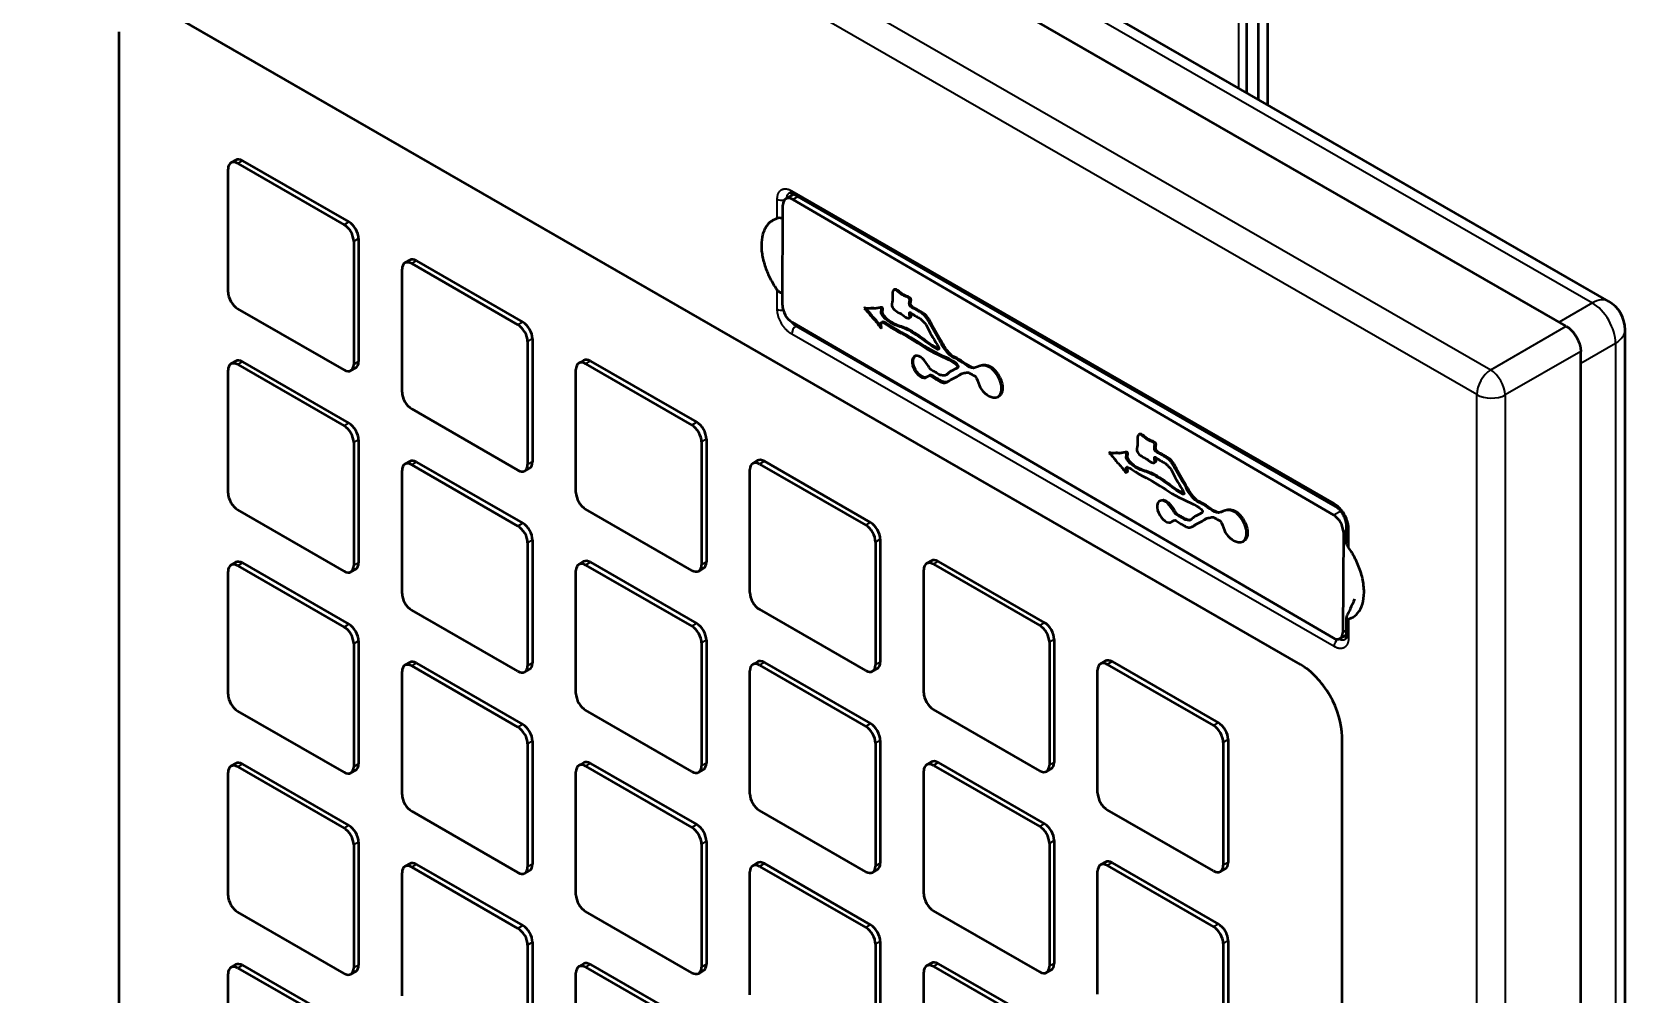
# Model space of a CAD drawing. Header units: millimetres. Extents: x -108 to 2831, y -357 to 1298.
# Drawn here: x 1421.8 to 1538.4, y 864.5 to 934.9 of the extents above; entities that cross this region are included whole.
import ezdxf

# ---------------------------------------------------------------- set-up
doc = ezdxf.new("R2010")
doc.units = ezdxf.units.MM
doc.header["$LTSCALE"] = 4
doc.layers.add('외형선(ISO)', color=7, linetype='Continuous', lineweight=50)
doc.layers.add('좁은 외형선(ISO)', color=7, linetype='Continuous', lineweight=35)

msp = doc.modelspace()

# ---------------------------------------------------------------- linework, layer by layer
at = {"layer": '외형선(ISO)', "color": 0}
for p, q in [((1534.0918, 913.34532), (1203.87165, 1103.50646)), ((1537.19802, 915.17203), (1227.06099, 1093.76807)), ((1512.24156, 929.5435), (1512.24156, 986.81424)), ((1511.53445, 986.40705), (1511.53445, 929.9507)), ((1510.70603, 930.42776), (1510.70603, 979.86667)), ((1514.64572, 888.5999), (1431.20712, 936.64899)), ((1514.64572, 888.5999), (1431.20712, 936.64899)), ((1428.16656, 934.88448), (1428.16656, 751.75393)), ((1428.16656, 934.88448), (1428.16656, 751.75393)), ((1436.15687, 915.85504), (1436.15687, 924.84806)), ((1436.7185, 925.51105), (1436.36494, 925.30745)), ((1436.86398, 925.25841), (1444.64215, 920.77926)), ((1437.21753, 925.46201), (1444.9957, 920.98286)), ((1476.97429, 922.67356), (1477.54907, 923.00456)), ((1477.47798, 922.62182), (1517.0751, 899.51746)), ((1517.20245, 900.16969), (1477.50742, 923.02854)), ((1476.72426, 914.88596), (1476.76623, 922.21956)), ((1445.34926, 919.55452), (1445.34926, 910.5615)), ((1445.70281, 919.75811), (1445.70281, 910.7651)), ((1449.44642, 918.18152), (1449.09287, 917.97793)), ((1449.5919, 917.92889), (1457.37007, 913.44974)), ((1449.94545, 918.13249), (1457.72363, 913.65333)), ((1448.88479, 908.52552), (1448.88479, 917.51854)), ((1484.94723, 916.0614), (1484.87652, 916.02068)), ((1444.64215, 910.15115), (1436.86398, 914.6303)), ((1482.78753, 914.70613), (1482.71682, 914.66541)), ((1477.32898, 913.69823), (1477.34507, 913.68897)), ((1517.02381, 890.55417), (1477.42669, 913.65854)), ((1484.02418, 913.26607), (1483.95347, 913.22535)), ((1486.07806, 913.98842), (1486.00735, 913.9477)), ((1538.40035, 693.66258), (1538.40035, 913.09223)), ((1458.07718, 912.22499), (1458.07718, 903.23198)), ((1458.43073, 912.42859), (1458.43073, 903.43557)), ((1436.7185, 910.7952), (1436.36494, 910.5916)), ((1437.21753, 910.74616), (1444.9957, 906.26701)), ((1462.17434, 910.852), (1461.82079, 910.6484)), ((1462.67337, 910.80296), (1470.45155, 906.32381)), ((1486.46306, 911.18895), (1486.39235, 911.14823)), ((1535.15182, 668.69633), (1535.15182, 911.50932)), ((1436.15687, 901.13919), (1436.15687, 910.13221)), ((1436.86398, 910.54256), (1444.64215, 906.06341)), ((1445.49474, 910.30571), (1445.14118, 910.10211)), ((1461.61271, 901.196), (1461.61271, 910.18902)), ((1462.31982, 910.59937), (1470.09799, 906.12021)), ((1487.30777, 909.64364), (1487.23706, 909.60292)), ((1489.08623, 910.08333), (1489.01552, 910.04261)), ((1457.37007, 902.82162), (1449.5919, 907.30078)), ((1492.57711, 908.23349), (1492.5064, 908.19277)), ((1445.70281, 905.04227), (1445.70281, 896.04925)), ((1470.8051, 904.89547), (1470.8051, 895.90245)), ((1471.15866, 905.09907), (1471.15866, 896.10605)), ((1502.87961, 905.47514), (1502.8089, 905.43442)), ((1445.34926, 904.83867), (1445.34926, 895.84565)), ((1500.71991, 904.11987), (1500.6492, 904.07915)), ((1448.88479, 893.80967), (1448.88479, 902.80269)), ((1449.44642, 903.46568), (1449.09287, 903.26208)), ((1449.5919, 903.21304), (1457.37007, 898.73389)), ((1449.94545, 903.41664), (1457.72363, 898.93749)), ((1458.22266, 902.97619), (1457.86911, 902.77259)), ((1474.34064, 893.86647), (1474.34064, 902.85949)), ((1474.90226, 903.52248), (1474.54871, 903.31888)), ((1475.04774, 903.26984), (1482.82592, 898.79069)), ((1475.4013, 903.47344), (1483.17947, 898.99429)), ((1501.95656, 902.67981), (1501.88585, 902.63909)), ((1504.01044, 903.40215), (1503.93972, 903.36144)), ((1504.39544, 900.60269), (1504.32473, 900.56197)), ((1444.64215, 895.4353), (1436.86398, 899.91445)), ((1470.09799, 895.4921), (1462.31982, 899.97125)), ((1505.24015, 899.05738), (1505.16944, 899.01666)), ((1507.01861, 899.49707), (1506.9479, 899.45635)), ((1517.77753, 898.29004), (1517.73556, 890.95644)), ((1518.00682, 897.47419), (1518.00682, 898.77593)), ((1458.07718, 897.50915), (1458.07718, 888.51613)), ((1458.43073, 897.71274), (1458.43073, 888.71972)), ((1483.53302, 897.56595), (1483.53302, 888.57293)), ((1483.88658, 897.76955), (1483.88658, 888.77653)), ((1510.50949, 897.64723), (1510.43878, 897.60651)), ((1436.7185, 896.07935), (1436.36494, 895.87575)), ((1436.86398, 895.82672), (1444.64215, 891.34756)), ((1437.21753, 896.03031), (1444.9957, 891.55116)), ((1445.49474, 895.58986), (1445.14118, 895.38626)), ((1462.17434, 896.13615), (1461.82079, 895.93255)), ((1462.31982, 895.88352), (1470.09799, 891.40437)), ((1462.67337, 896.08712), (1470.45155, 891.60796)), ((1470.95058, 895.64666), (1470.59703, 895.44306)), ((1487.63019, 896.19295), (1487.27663, 895.98936)), ((1487.77566, 895.94032), (1495.55384, 891.46117)), ((1488.12922, 896.14392), (1495.90739, 891.66477)), ((1436.15687, 886.42335), (1436.15687, 895.41636)), ((1461.61271, 886.48015), (1461.61271, 895.47317)), ((1487.06856, 886.53695), (1487.06856, 895.52997)), ((1457.37007, 888.10578), (1449.5919, 892.58493)), ((1482.82592, 888.16258), (1475.04774, 892.64173)), ((1518.00682, 890.73351), (1518.00682, 892.03525)), ((1445.34926, 890.12282), (1445.34926, 881.1298)), ((1445.70281, 890.32642), (1445.70281, 881.3334)), ((1470.8051, 890.17962), (1470.8051, 881.1866)), ((1471.15866, 890.38322), (1471.15866, 881.3902)), ((1496.26095, 890.23643), (1496.26095, 881.24341)), ((1496.6145, 890.44002), (1496.6145, 881.447)), ((1517.5275, 890.50243), (1518.00682, 890.77845)), ((1517.63879, 890.41336), (1517.6352, 890.41129)), ((1449.44642, 888.74983), (1449.09287, 888.54623)), ((1449.94545, 888.70079), (1457.72363, 884.22164)), ((1474.90226, 888.80663), (1474.54871, 888.60303)), ((1475.04774, 888.554), (1482.82592, 884.07484)), ((1475.4013, 888.75759), (1483.17947, 884.27844)), ((1500.35811, 888.86343), (1500.00455, 888.65983)), ((1500.50359, 888.6108), (1508.28176, 884.13165)), ((1500.85714, 888.8144), (1508.63531, 884.33524)), ((1448.88479, 879.09382), (1448.88479, 888.08684)), ((1449.5919, 888.49719), (1457.37007, 884.01804)), ((1458.22266, 888.26034), (1457.86911, 888.05674)), ((1474.34064, 879.15063), (1474.34064, 888.14364)), ((1483.6785, 888.31714), (1483.32495, 888.11354)), ((1499.79648, 879.20743), (1499.79648, 888.20045)), ((1444.64215, 880.71945), (1436.86398, 885.1986)), ((1470.09799, 880.77625), (1462.31982, 885.25541)), ((1495.55384, 880.83306), (1487.77566, 885.31221)), ((1458.07718, 882.7933), (1458.07718, 873.80028)), ((1458.43073, 882.9969), (1458.43073, 874.00388)), ((1483.53302, 882.8501), (1483.53302, 873.85708)), ((1483.88658, 883.0537), (1483.88658, 874.06068)), ((1508.98887, 882.9069), (1508.98887, 873.91388)), ((1509.34242, 883.1105), (1509.34242, 874.11748)), ((1517.68628, 700.20295), (1517.68628, 883.33351)), ((1517.68628, 700.20295), (1517.68628, 883.33351)), ((1436.15687, 871.7075), (1436.15687, 880.70052)), ((1436.7185, 881.3635), (1436.36494, 881.1599)), ((1436.86398, 881.11087), (1444.64215, 876.63171)), ((1437.21753, 881.31447), (1444.9957, 876.83531)), ((1445.49474, 880.87401), (1445.14118, 880.67041)), ((1461.61271, 871.7643), (1461.61271, 880.75732)), ((1462.17434, 881.4203), (1461.82079, 881.21671)), ((1462.31982, 881.16767), (1470.09799, 876.68852)), ((1462.67337, 881.37127), (1470.45155, 876.89211)), ((1470.95058, 880.93081), (1470.59703, 880.72722)), ((1487.06856, 871.8211), (1487.06856, 880.81412)), ((1487.63019, 881.47711), (1487.27663, 881.27351)), ((1487.77566, 881.22447), (1495.55384, 876.74532)), ((1488.12922, 881.42807), (1495.90739, 876.94892)), ((1496.40642, 880.98762), (1496.05287, 880.78402)), ((1457.37007, 873.38993), (1449.5919, 877.86908)), ((1482.82592, 873.44673), (1475.04774, 877.92588)), ((1508.28176, 873.50353), (1500.50359, 877.98269)), ((1496.6145, 875.72417), (1496.6145, 866.73116)), ((1445.34926, 875.40697), (1445.34926, 866.41395)), ((1445.70281, 875.61057), (1445.70281, 866.61755)), ((1470.8051, 875.46377), (1470.8051, 866.47076)), ((1471.15866, 875.66737), (1471.15866, 866.67435)), ((1496.26095, 875.52058), (1496.26095, 866.52756)), ((1449.44642, 874.03398), (1449.09287, 873.83038)), ((1449.5919, 873.78134), (1457.37007, 869.30219)), ((1449.94545, 873.98494), (1457.72363, 869.50579)), ((1458.22266, 873.54449), (1457.86911, 873.34089)), ((1474.34064, 864.43478), (1474.34064, 873.4278)), ((1474.90226, 874.09078), (1474.54871, 873.88718)), ((1475.04774, 873.83815), (1482.82592, 869.35899)), ((1475.4013, 874.04174), (1483.17947, 869.56259)), ((1483.6785, 873.60129), (1483.32495, 873.39769)), ((1499.79648, 864.49158), (1499.79648, 873.4846)), ((1500.35811, 874.14758), (1500.00455, 873.94399)), ((1500.50359, 873.89495), (1508.28176, 869.4158)), ((1500.85714, 874.09855), (1508.63531, 869.61939)), ((1509.13435, 873.65809), (1508.78079, 873.4545)), ((1448.88479, 864.37797), (1448.88479, 873.37099)), ((1444.64215, 866.0036), (1436.86398, 870.48275)), ((1470.09799, 866.0604), (1462.31982, 870.53956)), ((1495.55384, 866.11721), (1487.77566, 870.59636)), ((1458.07718, 868.07745), (1458.07718, 859.08443)), ((1458.43073, 868.28105), (1458.43073, 859.28803)), ((1483.53302, 868.13425), (1483.53302, 859.14123)), ((1483.88658, 868.33785), (1483.88658, 859.34483)), ((1508.98887, 868.19105), (1508.98887, 859.19804)), ((1509.34242, 868.39465), (1509.34242, 859.40163)), ((1436.7185, 866.64765), (1436.36494, 866.44406)), ((1436.86398, 866.39502), (1444.64215, 861.91587)), ((1437.21753, 866.59862), (1444.9957, 862.11946)), ((1462.17434, 866.70446), (1461.82079, 866.50086)), ((1462.31982, 866.45182), (1470.09799, 861.97267)), ((1462.67337, 866.65542), (1470.45155, 862.17627)), ((1487.63019, 866.76126), (1487.27663, 866.55766)), ((1487.77566, 866.50862), (1495.55384, 862.02947)), ((1488.12922, 866.71222), (1495.90739, 862.23307)), ((1436.15687, 856.99165), (1436.15687, 865.98467)), ((1445.49474, 866.15816), (1445.14118, 865.95457)), ((1461.61271, 857.04845), (1461.61271, 866.04147)), ((1470.95058, 866.21497), (1470.59703, 866.01137)), ((1487.06856, 857.10525), (1487.06856, 866.09827)), ((1496.40642, 866.27177), (1496.05287, 866.06817))]:
    msp.add_line(p, q, dxfattribs=at)
msp.add_arc((1536.00035, 913.09223), 2.4, 0, 60.0640077, dxfattribs=at)
for centre, major_axis, ratio, start_param, end_param in [((1436.86398, 924.44087), (-0.49903, 0.86658), 0.578093116, 5.499720852, 7.070517179), ((1437.21753, 924.64446), (-0.49903, 0.86658), 0.578093116, 5.499720852, 6.283185307), ((1477.47332, 921.80698), (-0.49903, 0.86658), 0.578093116, 5.493126592, 7.063922919), ((1477.75693, 923.46183), (-0.24952, -0.43329), 0.578093116, 6.283134597, 6.283185307), ((1444.64215, 919.96171), (0.49903, -0.86658), 0.578093116, 0.787331872, 2.358128199), ((1444.9957, 920.16531), (0.49903, -0.86658), 0.578093116, 0.787331872, 2.358128199), ((1449.5919, 917.11134), (-0.49903, 0.86658), 0.578093116, 5.499720852, 7.070517179), ((1449.94545, 917.31494), (-0.49903, 0.86658), 0.578093116, 5.499720852, 6.283185307), ((1436.86398, 915.44785), (-0.49903, 0.86658), 0.578093116, 0.787331872, 2.358128199), ((1477.43135, 914.47338), (-0.49903, 0.86658), 0.578093116, 0.780737612, 2.351533939), ((1457.37007, 912.63219), (0.49903, -0.86658), 0.578093116, 0.787331872, 2.358128199), ((1457.72363, 912.83579), (0.49903, -0.86658), 0.578093116, 0.787331872, 2.358128199), ((1437.21753, 909.92861), (-0.49903, 0.86658), 0.578093116, 5.499720852, 6.283185307), ((1444.9957, 911.17229), (0.49903, -0.86658), 0.578093116, 0, 0.787331872), ((1462.31982, 909.78182), (-0.49903, 0.86658), 0.578093116, 5.499720852, 7.070517179), ((1462.67337, 909.98542), (-0.49903, 0.86658), 0.578093116, 5.499720852, 6.283185307), ((1436.86398, 909.72502), (-0.49903, 0.86658), 0.578093116, 5.499720852, 7.070517179), ((1444.64215, 910.96869), (0.49903, -0.86658), 0.578093116, 5.499720852, 7.070517179), ((1449.5919, 908.11832), (-0.49903, 0.86658), 0.578093116, 0.787331872, 2.358128199), ((1444.64215, 905.24586), (0.49903, -0.86658), 0.578093116, 0.787331872, 2.358128199), ((1444.9957, 905.44946), (0.49903, -0.86658), 0.578093116, 0.787331872, 2.358128199), ((1470.09799, 905.30267), (0.49903, -0.86658), 0.578093116, 0.787331872, 2.358128199), ((1470.45155, 905.50626), (0.49903, -0.86658), 0.578093116, 0.787331872, 2.358128199), ((1449.5919, 902.39549), (-0.49903, 0.86658), 0.578093116, 5.499720852, 7.070517179), ((1449.94545, 902.59909), (-0.49903, 0.86658), 0.578093116, 5.499720852, 6.283185307), ((1457.37007, 903.63917), (0.49903, -0.86658), 0.578093116, 5.499720852, 7.070517179), ((1457.72363, 903.84277), (0.49903, -0.86658), 0.578093116, 0, 0.787331872), ((1475.04774, 902.4523), (-0.49903, 0.86658), 0.578093116, 5.499720852, 7.070517179), ((1475.4013, 902.65589), (-0.49903, 0.86658), 0.578093116, 5.499720852, 6.283185307), ((1436.86398, 900.732), (-0.49903, 0.86658), 0.578093116, 0.787331872, 2.358128199), ((1462.31982, 900.7888), (-0.49903, 0.86658), 0.578093116, 0.787331872, 2.358128199), ((1517.07044, 898.70262), (0.49903, -0.86658), 0.578093116, 0.780737612, 2.351533939), ((1517.45196, 900.60297), (-0.24951, -0.43328), 0.578093116, 0.000000002, 0.000050719), ((1457.37007, 897.91634), (0.49903, -0.86658), 0.578093116, 0.787331872, 2.358128199), ((1457.72363, 898.11994), (0.49903, -0.86658), 0.578093116, 0.787331872, 2.358128199), ((1482.82592, 897.97314), (0.49903, -0.86658), 0.578093116, 0.787331872, 2.358128199), ((1483.17947, 898.17674), (0.49903, -0.86658), 0.578093116, 0.787331872, 2.358128199), ((1518.50677, 898.77593), (-0.49996, 0), 0.575861701, 6.283134982, 6.283185299), ((1436.86398, 895.00917), (-0.49903, 0.86658), 0.578093116, 5.499720852, 7.070517179), ((1437.21753, 895.21277), (-0.49903, 0.86658), 0.578093116, 5.499720852, 6.283185307), ((1444.64215, 896.25285), (0.49903, -0.86658), 0.578093116, 5.499720852, 7.070517179), ((1444.9957, 896.45644), (0.49903, -0.86658), 0.578093116, 0, 0.787331872), ((1462.31982, 895.06597), (-0.49903, 0.86658), 0.578093116, 5.499720852, 7.070517179), ((1462.67337, 895.26957), (-0.49903, 0.86658), 0.578093116, 5.499720852, 6.283185307), ((1470.09799, 896.30965), (0.49903, -0.86658), 0.578093116, 5.499720852, 7.070517179), ((1470.45155, 896.51325), (0.49903, -0.86658), 0.578093116, 0, 0.787331872), ((1487.77566, 895.12277), (-0.49903, 0.86658), 0.578093116, 5.499720852, 7.070517179), ((1488.12922, 895.32637), (-0.49903, 0.86658), 0.578093116, 5.499720852, 6.283185307), ((1449.5919, 893.40248), (-0.49903, 0.86658), 0.578093116, 0.787331872, 2.358128199), ((1475.04774, 893.45928), (-0.49903, 0.86658), 0.578093116, 0.787331872, 2.358128199), ((1444.64215, 890.53002), (0.49903, -0.86658), 0.578093116, 0.787331872, 2.358128199), ((1444.9957, 890.73361), (0.49903, -0.86658), 0.578093116, 0.787331872, 2.358128199), ((1470.09799, 890.58682), (0.49903, -0.86658), 0.578093116, 0.787331872, 2.358128199), ((1470.45155, 890.79042), (0.49903, -0.86658), 0.578093116, 0.787331872, 2.358128199), ((1495.55384, 890.64362), (0.49903, -0.86658), 0.578093116, 0.787331872, 2.358128199), ((1495.90739, 890.84722), (0.49903, -0.86658), 0.578093116, 0.787331872, 2.358128199), ((1517.02847, 891.36902), (0.49903, -0.86658), 0.578093116, 5.493126592, 7.063922919), ((1515.77709, 892.51466), (1.37234, -2.3831), 0.578093116, 0.29402299, 0.294312082), ((1518.50682, 890.73351), (-0.50001, 0), 0.575861701, 0, 0.000050306), ((1449.5919, 887.67965), (-0.49903, 0.86658), 0.578093116, 5.499720852, 7.070517179), ((1449.94545, 887.88324), (-0.49903, 0.86658), 0.578093116, 5.499720852, 6.283185307), ((1457.72363, 889.12692), (0.49903, -0.86658), 0.578093116, 0, 0.787331872), ((1475.04774, 887.73645), (-0.49903, 0.86658), 0.578093116, 5.499720852, 7.070517179), ((1475.4013, 887.94005), (-0.49903, 0.86658), 0.578093116, 5.499720852, 6.283185307), ((1482.82592, 888.98013), (0.49903, -0.86658), 0.578093116, 5.499720852, 7.070517179), ((1483.17947, 889.18372), (0.49903, -0.86658), 0.578093116, 0, 0.787331872), ((1500.50359, 887.79325), (-0.49903, 0.86658), 0.578093116, 5.499720852, 7.070517179), ((1500.85714, 887.99685), (-0.49903, 0.86658), 0.578093116, 5.499720852, 6.283185307), ((1514.64572, 885.08445), (2.14584, -3.72631), 0.578093116, 0.787331872, 2.358128199), ((1514.64572, 885.08445), (-2.14584, 3.72631), 0.578093116, 3.928924525, 5.499720852), ((1457.37007, 888.92332), (0.49903, -0.86658), 0.578093116, 5.499720852, 7.070517179), ((1436.86398, 886.01615), (-0.49903, 0.86658), 0.578093116, 0.787331872, 2.358128199), ((1462.31982, 886.07295), (-0.49903, 0.86658), 0.578093116, 0.787331872, 2.358128199), ((1487.77566, 886.12976), (-0.49903, 0.86658), 0.578093116, 0.787331872, 2.358128199), ((1457.37007, 883.20049), (0.49903, -0.86658), 0.578093116, 0.787331872, 2.358128199), ((1457.72363, 883.40409), (0.49903, -0.86658), 0.578093116, 0.787331872, 2.358128199), ((1482.82592, 883.2573), (0.49903, -0.86658), 0.578093116, 0.787331872, 2.358128199), ((1483.17947, 883.46089), (0.49903, -0.86658), 0.578093116, 0.787331872, 2.358128199), ((1508.28176, 883.3141), (0.49903, -0.86658), 0.578093116, 0.787331872, 2.358128199), ((1508.63531, 883.5177), (0.49903, -0.86658), 0.578093116, 0.787331872, 2.358128199), ((1488.12922, 880.61052), (-0.49903, 0.86658), 0.578093116, 5.499720852, 6.283185307), ((1436.86398, 880.29332), (-0.49903, 0.86658), 0.578093116, 5.499720852, 7.070517179), ((1437.21753, 880.49692), (-0.49903, 0.86658), 0.578093116, 5.499720852, 6.283185307), ((1444.64215, 881.537), (0.49903, -0.86658), 0.578093116, 5.499720852, 7.070517179), ((1444.9957, 881.7406), (0.49903, -0.86658), 0.578093116, 0, 0.787331872), ((1462.31982, 880.35012), (-0.49903, 0.86658), 0.578093116, 5.499720852, 7.070517179), ((1462.67337, 880.55372), (-0.49903, 0.86658), 0.578093116, 5.499720852, 6.283185307), ((1470.09799, 881.5938), (0.49903, -0.86658), 0.578093116, 5.499720852, 7.070517179), ((1470.45155, 881.7974), (0.49903, -0.86658), 0.578093116, 0, 0.787331872), ((1487.77566, 880.40693), (-0.49903, 0.86658), 0.578093116, 5.499720852, 7.070517179), ((1495.55384, 881.6506), (0.49903, -0.86658), 0.578093116, 5.499720852, 7.070517179), ((1495.90739, 881.8542), (0.49903, -0.86658), 0.578093116, 0, 0.787331872), ((1449.5919, 878.68663), (-0.49903, 0.86658), 0.578093116, 0.787331872, 2.358128199), ((1475.04774, 878.74343), (-0.49903, 0.86658), 0.578093116, 0.787331872, 2.358128199), ((1500.50359, 878.80023), (-0.49903, 0.86658), 0.578093116, 0.787331872, 2.358128199), ((1470.45155, 876.07457), (0.49903, -0.86658), 0.578093116, 0.787331872, 2.358128199), ((1495.90739, 876.13137), (0.49903, -0.86658), 0.578093116, 0.787331872, 2.358128199), ((1444.64215, 875.81417), (0.49903, -0.86658), 0.578093116, 0.787331872, 2.358128199), ((1444.9957, 876.01777), (0.49903, -0.86658), 0.578093116, 0.787331872, 2.358128199), ((1470.09799, 875.87097), (0.49903, -0.86658), 0.578093116, 0.787331872, 2.358128199), ((1495.55384, 875.92777), (0.49903, -0.86658), 0.578093116, 0.787331872, 2.358128199), ((1449.5919, 872.9638), (-0.49903, 0.86658), 0.578093116, 5.499720852, 7.070517179), ((1449.94545, 873.1674), (-0.49903, 0.86658), 0.578093116, 5.499720852, 6.283185307), ((1457.37007, 874.20747), (0.49903, -0.86658), 0.578093116, 5.499720852, 7.070517179), ((1457.72363, 874.41107), (0.49903, -0.86658), 0.578093116, 0, 0.787331872), ((1475.04774, 873.0206), (-0.49903, 0.86658), 0.578093116, 5.499720852, 7.070517179), ((1475.4013, 873.2242), (-0.49903, 0.86658), 0.578093116, 5.499720852, 6.283185307), ((1482.82592, 874.26428), (0.49903, -0.86658), 0.578093116, 5.499720852, 7.070517179), ((1483.17947, 874.46787), (0.49903, -0.86658), 0.578093116, 0, 0.787331872), ((1500.50359, 873.0774), (-0.49903, 0.86658), 0.578093116, 5.499720852, 7.070517179), ((1500.85714, 873.281), (-0.49903, 0.86658), 0.578093116, 5.499720852, 6.283185307), ((1508.28176, 874.32108), (0.49903, -0.86658), 0.578093116, 5.499720852, 7.070517179), ((1508.63531, 874.52468), (0.49903, -0.86658), 0.578093116, 0, 0.787331872), ((1436.86398, 871.3003), (-0.49903, 0.86658), 0.578093116, 0.787331872, 2.358128199), ((1462.31982, 871.3571), (-0.49903, 0.86658), 0.578093116, 0.787331872, 2.358128199), ((1487.77566, 871.41391), (-0.49903, 0.86658), 0.578093116, 0.787331872, 2.358128199), ((1457.37007, 868.48464), (0.49903, -0.86658), 0.578093116, 0.787331872, 2.358128199), ((1457.72363, 868.68824), (0.49903, -0.86658), 0.578093116, 0.787331872, 2.358128199), ((1482.82592, 868.54145), (0.49903, -0.86658), 0.578093116, 0.787331872, 2.358128199), ((1483.17947, 868.74505), (0.49903, -0.86658), 0.578093116, 0.787331872, 2.358128199), ((1508.28176, 868.59825), (0.49903, -0.86658), 0.578093116, 0.787331872, 2.358128199), ((1508.63531, 868.80185), (0.49903, -0.86658), 0.578093116, 0.787331872, 2.358128199), ((1436.86398, 865.57747), (-0.49903, 0.86658), 0.578093116, 5.499720852, 7.070517179), ((1437.21753, 865.78107), (-0.49903, 0.86658), 0.578093116, 5.499720852, 6.283185307), ((1444.64215, 866.82115), (0.49903, -0.86658), 0.578093116, 5.499720852, 7.070517179), ((1444.9957, 867.02475), (0.49903, -0.86658), 0.578093116, 0, 0.787331872), ((1462.31982, 865.63427), (-0.49903, 0.86658), 0.578093116, 5.499720852, 7.070517179), ((1462.67337, 865.83787), (-0.49903, 0.86658), 0.578093116, 5.499720852, 6.283185307), ((1470.09799, 866.87795), (0.49903, -0.86658), 0.578093116, 5.499720852, 7.070517179), ((1470.45155, 867.08155), (0.49903, -0.86658), 0.578093116, 0, 0.787331872), ((1487.77566, 865.69108), (-0.49903, 0.86658), 0.578093116, 5.499720852, 7.070517179), ((1488.12922, 865.89468), (-0.49903, 0.86658), 0.578093116, 5.499720852, 6.283185307), ((1495.55384, 866.93475), (0.49903, -0.86658), 0.578093116, 5.499720852, 7.070517179), ((1495.90739, 867.13835), (0.49903, -0.86658), 0.578093116, 0, 0.787331872)]:
    msp.add_ellipse(centre, major_axis=major_axis, ratio=ratio, start_param=start_param, end_param=end_param, dxfattribs=at)
for points, knots in [([(1477.5074, 923.02855), (1477.44943, 923.06194), (1477.39613, 923.08348), (1477.31694, 923.10509), (1477.29072, 923.10622), (1477.26665, 923.1047), (1477.26249, 923.10326), (1477.2613, 923.10283)], [0, 0, 0, 0, 0.02985203283, 0.02985203283, 0.05868463277, 0.05868463277, 0.07944842821, 0.07944842821, 0.07944842821, 0.07944842821]), ([(1476.34857, 916.00055), (1476.31092, 916.0545), (1476.25556, 916.13651), (1476.1928, 916.23399), (1476.16629, 916.27616), (1476.14871, 916.30435), (1476.1408, 916.31714), (1476.05321, 916.45988), (1475.90644, 916.71712), (1475.76147, 917.01434), (1475.68791, 917.18218), (1475.65905, 917.24953), (1475.64361, 917.28637), (1475.5988, 917.39616), (1475.57047, 917.46928), (1475.43662, 917.83447), (1475.3545, 918.12261), (1475.26728, 918.5669), (1475.24529, 918.71281), (1475.21524, 919.004), (1475.20774, 919.14508), (1475.20777, 919.55479), (1475.23831, 919.81395), (1475.35441, 920.27168), (1475.43673, 920.46573), (1475.57046, 920.6766), (1475.59875, 920.71705), (1475.6435, 920.77512), (1475.65892, 920.79415), (1475.68785, 920.82831), (1475.76153, 920.91156), (1475.90659, 921.0419), (1476.05318, 921.13001), (1476.14061, 921.17177), (1476.14858, 921.17545), (1476.16618, 921.1834), (1476.19272, 921.19505), (1476.25553, 921.22026), (1476.31092, 921.23851), (1476.34855, 921.24914)], [0.071913722, 0.071913722, 0.071913722, 0.071913722, 0.0986678843, 0.1120449655, 0.1187335061, 0.1187335061, 0.1254220467, 0.1254220467, 0.1789303714, 0.2324386961, 0.2458157773, 0.2458157773, 0.2591928584, 0.2591928584, 0.2859470208, 0.2859470208, 0.3929636702, 0.3929636702, 0.4464719949, 0.4464719949, 0.4999803196, 0.4999803196, 0.606996969, 0.606996969, 0.7140136184, 0.7140136184, 0.7407677807, 0.7407677807, 0.7541448619, 0.7541448619, 0.7675219431, 0.8210302678, 0.8745385925, 0.8745385925, 0.8812271331, 0.8812271331, 0.8879156736, 0.9012927548, 0.9280469172, 0.9280469172, 0.9280469172, 0.9280469172]), ([(1476.76066, 921.25253), (1476.73622, 921.2561), (1476.71118, 921.25918), (1476.61958, 921.26833), (1476.5514, 921.27105), (1476.43546, 921.26683), (1476.38701, 921.26004), (1476.34855, 921.24914)], [0.0003248329388, 0.0003248329388, 0.0003248329388, 0.0003248329388, 0.0004010122133, 0.0004010122133, 0.00060151832, 0.00060151832, 0.0008020244266, 0.0008020244266, 0.0008020244266, 0.0008020244266]), ([(1476.34857, 916.00055), (1476.38695, 915.94547), (1476.43545, 915.89759), (1476.5502, 915.83244), (1476.6173, 915.81569), (1476.69954, 915.82046), (1476.71467, 915.82239), (1476.72962, 915.82526)], [0, 0, 0, 0, 0.0002007812394, 0.0002007812394, 0.0004015624789, 0.0004015624789, 0.0004470863527, 0.0004470863527, 0.0004470863527, 0.0004470863527]), ([(1482.71749, 914.66318), (1482.7138, 914.66747), (1483.00508, 914.57883), (1483.10123, 914.71235), (1483.53335, 914.57432), (1483.99443, 914.80357), (1483.97244, 914.46034), (1483.92805, 914.29109), (1484.47284, 913.54494), (1485.60902, 913.29682), (1486.6106, 912.68831), (1488.58637, 911.19356), (1487.78459, 912.42503), (1487.46875, 912.9648), (1487.25722, 913.47411), (1487.0308, 913.69193), (1486.92293, 913.81519), (1486.74934, 913.96062), (1486.52175, 914.07772), (1486.29612, 914.18215), (1485.99542, 914.45144), (1486.0314, 914.16162), (1486.06956, 913.95518), (1485.845, 913.90163), (1485.505, 914.22579), (1485.14508, 914.36963), (1484.65411, 914.74939), (1484.81938, 915.23871), (1484.75212, 915.67779), (1484.85013, 916.18471), (1485.34746, 915.73575), (1485.65241, 915.5541), (1486.07813, 915.41879), (1486.03483, 915.12137), (1485.98405, 914.94341), (1486.16883, 914.69325), (1486.39133, 914.63174), (1486.65497, 914.45232), (1486.89941, 914.32534), (1487.11861, 914.15152), (1487.3396, 913.87926), (1487.58791, 913.41669), (1487.93397, 912.81722), (1488.28983, 912.22187), (1488.52595, 911.74508), (1488.7532, 911.49779), (1488.9481, 911.22182), (1489.36459, 911.01564), (1489.8917, 910.72434), (1490.61848, 910.14322), (1491.14137, 910.51666), (1491.91004, 910.51802), (1492.80664, 909.38234), (1492.79944, 908.14362), (1491.94947, 908.05226), (1491.1001, 908.78775), (1490.96452, 909.66502), (1490.61921, 909.8016), (1490.4482, 909.91909), (1490.26341, 910.00154), (1490.12651, 909.93449), (1489.90888, 909.92526), (1489.66182, 909.7584), (1489.31727, 909.58184), (1488.97265, 909.39516), (1488.73146, 909.2238), (1488.52359, 909.20027), (1488.31794, 909.26931), (1488.0763, 909.42484), (1487.8117, 909.55781), (1487.4398, 909.85906), (1487.21453, 909.44334), (1486.61142, 909.74176), (1486.1457, 910.51822), (1486.24962, 911.23088), (1486.86376, 911.20226), (1487.28714, 910.62494), (1487.58655, 910.12679), (1487.89937, 910.00603), (1488.12106, 909.85377), (1488.30784, 909.766), (1488.42833, 909.76157), (1488.64454, 909.70118), (1488.84394, 909.95326), (1489.14417, 910.11886), (1489.95347, 910.45314), (1487.62605, 911.42375), (1486.28926, 912.40189), (1485.03544, 913.01325), (1483.91602, 913.75307), (1483.95566, 913.42222), (1483.9865, 913.09616), (1483.64731, 913.62301), (1483.38711, 913.87295), (1483.04741, 914.28365), (1482.82786, 914.53504), (1482.71749, 914.66318)], [0, 0, 0, 0, 0.000304128, 0.01178299, 0.023274265, 0.034150959, 0.037154151, 0.042232573, 0.045904749, 0.080920698, 0.115934413, 0.146314206, 0.159072439, 0.171840203, 0.182956493, 0.185449503, 0.18920601, 0.191753308, 0.198479262, 0.205216213, 0.21071841, 0.214186387, 0.219060418, 0.221886244, 0.232226612, 0.2425343, 0.250767078, 0.261347589, 0.271923396, 0.280158345, 0.290455856, 0.300777978, 0.308119216, 0.312420164, 0.317741505, 0.320350399, 0.326980656, 0.333615775, 0.339875633, 0.344887332, 0.349768705, 0.358231517, 0.371978628, 0.385725427, 0.394511812, 0.398961129, 0.40385502, 0.41172927, 0.428003748, 0.444257227, 0.461159518, 0.481778248, 0.502338382, 0.525680293, 0.546261956, 0.566858209, 0.580103839, 0.585031667, 0.589953194, 0.593123272, 0.598228582, 0.603101555, 0.611234988, 0.624607623, 0.637992589, 0.646453457, 0.650941392, 0.655499182, 0.661658053, 0.668551434, 0.675436932, 0.68670526, 0.700006934, 0.71348211, 0.728397392, 0.741710423, 0.755230577, 0.763455816, 0.770226761, 0.777009612, 0.780057693, 0.783808092, 0.786721039, 0.796174571, 0.808702354, 0.8212308, 0.855061406, 0.90157992, 0.948150627, 0.957841269, 0.962641608, 0.966023508, 0.973101222, 0.981680956, 0.990913863, 1, 1, 1, 1]), ([(1484.94723, 916.0614), (1484.95273, 916.06457), (1485.05173, 916.10727), (1485.41818, 915.77647), (1485.72312, 915.59482), (1486.14884, 915.45951), (1486.10554, 915.16209), (1486.05476, 914.98413), (1486.23954, 914.73397), (1486.46204, 914.67246), (1486.72568, 914.49304), (1486.97012, 914.36606), (1487.18932, 914.19224), (1487.41031, 913.91998), (1487.65862, 913.45741), (1488.00468, 912.85794), (1488.36054, 912.26259), (1488.59666, 911.7858), (1488.82391, 911.53851), (1489.01882, 911.26254), (1489.4353, 911.05636), (1489.96241, 910.76506), (1490.68919, 910.18394), (1491.21208, 910.55738), (1491.98075, 910.55874), (1492.87735, 909.42306), (1492.87188, 908.481), (1492.62749, 908.2625), (1492.57711, 908.23349)], [0.2795174013, 0.2795174013, 0.2795174013, 0.2795174013, 0.2801583446, 0.2904558561, 0.300777978, 0.3081192155, 0.3124201642, 0.3177415047, 0.3203503992, 0.3269806555, 0.3336157754, 0.3398756326, 0.3448873317, 0.3497687051, 0.3582315166, 0.3719786278, 0.3857254271, 0.3945118117, 0.3989611291, 0.4038550197, 0.4117292697, 0.4280037478, 0.4442572269, 0.4611595179, 0.4817782476, 0.5023383825, 0.5256802927, 0.5308183669, 0.5308183669, 0.5308183669, 0.5308183669]), ([(1482.78753, 914.70613), (1482.78883, 914.70688), (1483.07615, 914.62006), (1483.17194, 914.75307), (1483.60406, 914.61504), (1484.06514, 914.84429), (1484.04315, 914.50106), (1483.99877, 914.33181), (1484.54355, 913.58566), (1485.67974, 913.33754), (1486.61225, 912.77098), (1487.99571, 911.73354), (1488.18985, 911.69759)], [0.0000876956, 0.0000876956, 0.0000876956, 0.0000876956, 0.0003041277, 0.0117829903, 0.0232742653, 0.0341509586, 0.0371541508, 0.0422325732, 0.0459047492, 0.0809206977, 0.115934413, 0.1393913337, 0.1393913337, 0.1393913337, 0.1393913337]), ([(1483.96556, 913.30235), (1483.91157, 913.36067), (1483.69212, 913.68861), (1483.45783, 913.91367), (1483.13928, 914.29878), (1482.93884, 914.52953), (1482.84915, 914.63328)], [0.96850116983, 0.96850116983, 0.96850116983, 0.96850116983, 0.97310122235, 0.98168095625, 0.99091386325, 0.99832413394, 0.99832413394, 0.99832413394, 0.99832413394]), ([(1486.08862, 914.3521), (1486.08777, 914.31986), (1486.10682, 914.17687), (1486.13344, 914.03286), (1486.08596, 913.99297), (1486.07806, 913.98842)], [0.212095858106, 0.212095858106, 0.212095858106, 0.212095858106, 0.214186387437, 0.219060417756, 0.219886780047, 0.219886780047, 0.219886780047, 0.219886780047]), ([(1489.43176, 910.25329), (1489.51048, 910.29461), (1489.88966, 910.54996), (1487.69676, 911.46447), (1486.35997, 912.44261), (1485.10615, 913.05397), (1484.06526, 913.74189), (1484.02589, 913.64535), (1484.02423, 913.63995)], [0.8140704298, 0.8140704298, 0.8140704298, 0.8140704298, 0.8212307996, 0.8550614065, 0.9015799198, 0.9481506272, 0.9578412695, 0.9583581194, 0.9583581194, 0.9583581194, 0.9583581194]), ([(1487.27397, 909.62679), (1487.26772, 909.62419), (1487.11581, 909.56789), (1486.68213, 909.78248), (1486.21641, 910.55894), (1486.28796, 911.04962), (1486.42645, 911.16381), (1486.42944, 911.16617)], [0.68612440157, 0.68612440157, 0.68612440157, 0.68612440157, 0.68670525951, 0.70000693383, 0.71348210982, 0.72839739247, 0.7287208818, 0.7287208818, 0.7287208818, 0.7287208818]), ([(1488.84811, 909.3067), (1488.81715, 909.29073), (1488.73887, 909.25736), (1488.5943, 909.24099), (1488.38865, 909.31003), (1488.14702, 909.46556), (1487.88241, 909.59853), (1487.59808, 909.82884), (1487.4797, 909.76738), (1487.42936, 909.73123)], [0.64332427469, 0.64332427469, 0.64332427469, 0.64332427469, 0.64645345705, 0.65094139224, 0.65549918189, 0.66165805338, 0.66855143424, 0.67543693194, 0.6808075834, 0.6808075834, 0.6808075834, 0.6808075834]), ([(1488.70196, 909.78894), (1488.77597, 909.81713), (1488.88312, 909.94391), (1488.99579, 910.02809), (1489.05215, 910.06299)], [0.78904387941, 0.78904387941, 0.78904387941, 0.78904387941, 0.79617457138, 0.80230093133, 0.80230093133, 0.80230093133, 0.80230093133]), ([(1489.83408, 909.86946), (1489.81602, 909.85843), (1489.77265, 909.83127), (1489.72879, 909.80533), (1489.70296, 909.79045)], [0.60934790754, 0.60934790754, 0.60934790754, 0.60934790754, 0.611234987596, 0.613906395525, 0.613906395525, 0.613906395525, 0.613906395525]), ([(1500.64987, 904.07692), (1500.64618, 904.08121), (1500.93746, 903.99257), (1501.03361, 904.12609), (1501.46573, 903.98806), (1501.92681, 904.21731), (1501.90482, 903.87408), (1501.86043, 903.70483), (1502.40522, 902.95868), (1503.5414, 902.71055), (1504.54298, 902.10205), (1506.51874, 900.6073), (1505.71697, 901.83877), (1505.40113, 902.37854), (1505.1896, 902.88785), (1504.96318, 903.10567), (1504.85531, 903.22893), (1504.68172, 903.37436), (1504.45413, 903.49146), (1504.2285, 903.59589), (1503.9278, 903.86518), (1503.96378, 903.57536), (1504.00194, 903.36892), (1503.77738, 903.31537), (1503.43738, 903.63953), (1503.07746, 903.78337), (1502.58649, 904.16313), (1502.75176, 904.65245), (1502.6845, 905.09153), (1502.78251, 905.59845), (1503.27984, 905.14949), (1503.58479, 904.96784), (1504.01051, 904.83253), (1503.96721, 904.53511), (1503.91643, 904.35715), (1504.10121, 904.10699), (1504.32371, 904.04548), (1504.58735, 903.86606), (1504.83178, 903.73908), (1505.05099, 903.56525), (1505.27198, 903.293), (1505.52029, 902.83043), (1505.86635, 902.23096), (1506.22221, 901.63561), (1506.45833, 901.15882), (1506.68558, 900.91153), (1506.88048, 900.63556), (1507.29697, 900.42938), (1507.82408, 900.13808), (1508.55085, 899.55696), (1509.07375, 899.9304), (1509.84242, 899.93176), (1510.73902, 898.79608), (1510.73182, 897.55735), (1509.88185, 897.46599), (1509.03248, 898.20149), (1508.8969, 899.07875), (1508.55159, 899.21534), (1508.38058, 899.33283), (1508.19579, 899.41528), (1508.05889, 899.34823), (1507.84126, 899.339), (1507.5942, 899.17213), (1507.24965, 898.99558), (1506.90503, 898.8089), (1506.66384, 898.63754), (1506.45597, 898.61401), (1506.25032, 898.68305), (1506.00868, 898.83858), (1505.74408, 898.97154), (1505.37218, 899.2728), (1505.14691, 898.85708), (1504.5438, 899.1555), (1504.07808, 899.93196), (1504.182, 900.64461), (1504.79614, 900.616), (1505.21951, 900.03868), (1505.51893, 899.54053), (1505.83175, 899.41977), (1506.05344, 899.26751), (1506.24022, 899.17974), (1506.36071, 899.17531), (1506.57692, 899.11492), (1506.77632, 899.367), (1507.07655, 899.5326), (1507.88585, 899.86688), (1505.55843, 900.83749), (1504.22164, 901.81563), (1502.96782, 902.42699), (1501.8484, 903.16681), (1501.88804, 902.83595), (1501.91888, 902.5099), (1501.57969, 903.03674), (1501.31949, 903.28669), (1500.97979, 903.69739), (1500.76024, 903.94878), (1500.64987, 904.07692)], [0, 0, 0, 0, 0.000304128, 0.01178299, 0.023274265, 0.034150959, 0.037154151, 0.042232573, 0.045904749, 0.080920698, 0.115934413, 0.146314206, 0.159072439, 0.171840203, 0.182956493, 0.185449503, 0.18920601, 0.191753308, 0.198479262, 0.205216213, 0.21071841, 0.214186387, 0.219060418, 0.221886244, 0.232226612, 0.2425343, 0.250767078, 0.261347589, 0.271923396, 0.280158345, 0.290455856, 0.300777978, 0.308119216, 0.312420164, 0.317741505, 0.320350399, 0.326980656, 0.333615775, 0.339875633, 0.344887332, 0.349768705, 0.358231517, 0.371978628, 0.385725427, 0.394511812, 0.398961129, 0.40385502, 0.41172927, 0.428003748, 0.444257227, 0.461159518, 0.481778248, 0.502338382, 0.525680293, 0.546261956, 0.566858209, 0.580103839, 0.585031667, 0.589953194, 0.593123272, 0.598228582, 0.603101555, 0.611234988, 0.624607623, 0.637992589, 0.646453457, 0.650941392, 0.655499182, 0.661658053, 0.668551434, 0.675436932, 0.68670526, 0.700006934, 0.71348211, 0.728397392, 0.741710423, 0.755230577, 0.763455816, 0.770226761, 0.777009612, 0.780057693, 0.783808092, 0.786721039, 0.796174571, 0.808702354, 0.8212308, 0.855061406, 0.90157992, 0.948150627, 0.957841269, 0.962641608, 0.966023508, 0.973101222, 0.981680956, 0.990913863, 1, 1, 1, 1]), ([(1502.87961, 905.47514), (1502.88511, 905.47831), (1502.98411, 905.52101), (1503.35056, 905.19021), (1503.6555, 905.00856), (1504.08122, 904.87325), (1504.03792, 904.57583), (1503.98714, 904.39787), (1504.17192, 904.14771), (1504.39442, 904.0862), (1504.65806, 903.90678), (1504.9025, 903.77979), (1505.1217, 903.60597), (1505.34269, 903.33372), (1505.591, 902.87115), (1505.93706, 902.27168), (1506.29292, 901.67633), (1506.52904, 901.19954), (1506.75629, 900.95225), (1506.9512, 900.67628), (1507.36768, 900.4701), (1507.89479, 900.1788), (1508.62157, 899.59768), (1509.14446, 899.97112), (1509.91313, 899.97248), (1510.80973, 898.8368), (1510.80425, 897.89474), (1510.55986, 897.67624), (1510.50949, 897.64723)], [0.2795174013, 0.2795174013, 0.2795174013, 0.2795174013, 0.2801583446, 0.2904558561, 0.300777978, 0.3081192155, 0.3124201642, 0.3177415047, 0.3203503992, 0.3269806555, 0.3336157754, 0.3398756326, 0.3448873317, 0.3497687051, 0.3582315166, 0.3719786278, 0.3857254271, 0.3945118117, 0.3989611291, 0.4038550197, 0.4117292697, 0.4280037478, 0.4442572269, 0.4611595179, 0.4817782476, 0.5023383825, 0.5256802927, 0.5308183669, 0.5308183669, 0.5308183669, 0.5308183669]), ([(1500.71991, 904.11987), (1500.72121, 904.12062), (1501.00853, 904.03379), (1501.10432, 904.16681), (1501.53644, 904.02878), (1501.99752, 904.25803), (1501.97553, 903.9148), (1501.93115, 903.74555), (1502.47593, 902.9994), (1503.61212, 902.75127), (1504.54463, 902.18472), (1505.92809, 901.14728), (1506.12223, 901.11133)], [0.0000876956, 0.0000876956, 0.0000876956, 0.0000876956, 0.0003041277, 0.0117829903, 0.0232742653, 0.0341509586, 0.0371541508, 0.0422325732, 0.0459047492, 0.0809206977, 0.115934413, 0.1393913337, 0.1393913337, 0.1393913337, 0.1393913337]), ([(1504.02099, 903.76584), (1504.02015, 903.7336), (1504.0392, 903.59061), (1504.06582, 903.4466), (1504.01834, 903.40671), (1504.01044, 903.40215)], [0.212095858106, 0.212095858106, 0.212095858106, 0.212095858106, 0.214186387437, 0.219060417756, 0.219886780047, 0.219886780047, 0.219886780047, 0.219886780047]), ([(1501.95661, 903.05369), (1501.94289, 903.00891), (1501.95979, 902.86563), (1501.97582, 902.69621), (1501.95798, 902.68063), (1501.95656, 902.67981)], [0.958358119372, 0.958358119372, 0.958358119372, 0.958358119372, 0.962641607832, 0.966023508215, 0.966287533273, 0.966287533273, 0.966287533273, 0.966287533273]), ([(1504.39544, 900.60269), (1504.51545, 900.6718), (1504.88472, 900.63235), (1505.29023, 900.0794), (1505.58964, 899.58125), (1505.90246, 899.46049), (1506.12415, 899.30823), (1506.31093, 899.22046), (1506.43142, 899.21603), (1506.55197, 899.18236), (1506.61023, 899.19349), (1506.63434, 899.20268)], [0.72987737484, 0.72987737484, 0.72987737484, 0.72987737484, 0.74171042306, 0.75523057725, 0.76345581625, 0.77022676057, 0.77700961159, 0.78005769279, 0.78380809218, 0.78672103903, 0.78904387941, 0.78904387941, 0.78904387941, 0.78904387941]), ([(1507.01861, 899.49707), (1507.06787, 899.52543), (1507.17528, 899.57879), (1507.30512, 899.63606), (1507.36414, 899.66703)], [0.80351630891, 0.80351630891, 0.80351630891, 0.80351630891, 0.80870235363, 0.81407042984, 0.81407042984, 0.81407042984, 0.81407042984]), ([(1507.76646, 899.2832), (1507.7484, 899.27217), (1507.70503, 899.24501), (1507.66117, 899.21907), (1507.63534, 899.20419)], [0.60934790754, 0.60934790754, 0.60934790754, 0.60934790754, 0.611234987596, 0.613906395525, 0.613906395525, 0.613906395525, 0.613906395525]), ([(1518.00682, 898.77595), (1518.00682, 898.84043), (1517.99966, 898.9159), (1517.96845, 899.07974), (1517.94306, 899.17068), (1517.87363, 899.35793), (1517.82784, 899.45654), (1517.7206, 899.64639), (1517.65724, 899.73972), (1517.52332, 899.90598), (1517.45088, 899.98096), (1517.31903, 900.0944), (1517.25778, 900.13784), (1517.20246, 900.16969)], [0, 0, 0, 0, 0.0286335617, 0.0286335617, 0.0589600916, 0.0589600916, 0.0911490009, 0.0911490009, 0.1243797903, 0.1243797903, 0.1575931696, 0.1575931696, 0.186076886, 0.186076886, 0.186076886, 0.186076886]), ([(1507.04767, 898.88421), (1507.00896, 898.86142), (1506.93072, 898.81359), (1506.8544, 898.76203), (1506.81394, 898.73873)], [0.633961073093, 0.633961073093, 0.633961073093, 0.633961073093, 0.637992588863, 0.642183221035, 0.642183221035, 0.642183221035, 0.642183221035]), ([(1518.1532, 897.17547), (1518.11483, 897.23056), (1518.07913, 897.28582), (1518.02626, 897.38659), (1518.0095, 897.43233), (1518.00692, 897.46861), (1518.00682, 897.47145), (1518.00683, 897.47419)], [0, 0, 0, 0, 0.0002007927825, 0.0002007927825, 0.000401585565, 0.000401585565, 0.0004192779862, 0.0004192779862, 0.0004192779862, 0.0004192779862]), ([(1518.15323, 891.92686), (1518.22624, 891.94757), (1518.29837, 891.97435), (1518.54085, 892.08975), (1518.70306, 892.21228), (1518.98047, 892.54927), (1519.09528, 892.76401), (1519.25224, 893.27588), (1519.29404, 893.57286), (1519.29404, 894.21553), (1519.25224, 894.56065), (1519.09528, 895.2533), (1518.98047, 895.60027), (1518.70306, 896.25676), (1518.54085, 896.56611), (1518.29836, 896.9608), (1518.22622, 897.07066), (1518.1532, 897.17547)], [0.0737408655, 0.0737408655, 0.0737408655, 0.0737408655, 0.125, 0.125, 0.25, 0.25, 0.375, 0.375, 0.5, 0.5, 0.625, 0.625, 0.75, 0.75, 0.875, 0.875, 0.9262662458, 0.9262662458, 0.9262662458, 0.9262662458]), ([(1518.58591, 893.38908), (1518.49332, 893.1394), (1518.38979, 892.89875), (1518.22735, 892.56355), (1518.17329, 892.45817), (1518.11824, 892.35621)], [0.7776170018, 0.7776170018, 0.7776170018, 0.7776170018, 0.875, 0.875, 0.9216798918, 0.9216798918, 0.9216798918, 0.9216798918]), ([(1518.11824, 892.35621), (1518.0863, 892.29705), (1518.05776, 892.23764), (1518.01665, 892.12283), (1518.00494, 892.06808), (1518.00921, 891.98082), (1518.02581, 891.94839), (1518.07904, 891.91649), (1518.11479, 891.91596), (1518.15323, 891.92686)], [0, 0, 0, 0, 0.0002005167755, 0.0002005167755, 0.0004010335509, 0.0004010335509, 0.0006015503264, 0.0006015503264, 0.0008020671019, 0.0008020671019, 0.0008020671019, 0.0008020671019]), ([(1517.94754, 890.48033), (1517.94927, 890.48179), (1517.95999, 890.49043), (1517.98164, 890.54322), (1517.98997, 890.57019), (1518.00265, 890.63997), (1518.00682, 890.68403), (1518.00682, 890.7335)], [0, 0, 0, 0, 0.03724768805, 0.03724768805, 0.05796073432, 0.05796073432, 0.07992558836, 0.07992558836, 0.07992558836, 0.07992558836])]:
    msp.add_open_spline(points, degree=3, knots=knots, dxfattribs=at)
msp.add_rational_spline([(1534.0918, 913.34532), (1534.7129, 912.98765), (1535.15182, 912.22743), (1535.15182, 911.50932)], [1, 0.805024846194, 0.805024846194, 1], degree=3, dxfattribs=at)
msp.add_open_spline([(1505.36174, 899.14497), (1505.32201, 899.11645), (1505.28323, 899.08219), (1505.24015, 899.05738)], degree=3, dxfattribs=at)
at = {"layer": '좁은 외형선(ISO)', "color": 0}
for p, q in [((1198.71782, 1100.10817), (1528.565, 910.16181)), ((1527.54136, 908.34676), (1197.69417, 1098.29312)), ((1225.86331, 1093.65039), (1536.00035, 915.05435)), ((1510.12024, 930.76509), (1510.12024, 979.05228)), ((1437.21753, 925.46201), (1436.86398, 925.25841)), ((1476.34853, 921.24917), (1476.34853, 922.64608)), ((1477.40338, 923.25824), (1517.09841, 900.39939)), ((1477.47798, 922.62182), (1477.84584, 922.83366)), ((1444.9957, 920.98286), (1444.64215, 920.77926)), ((1445.70281, 919.75811), (1445.34926, 919.55452)), ((1449.94545, 918.13249), (1449.5919, 917.92889)), ((1476.34853, 914.60366), (1476.34853, 916.00055)), ((1536.00035, 915.05435), (1533.56219, 913.6503)), ((1457.72363, 913.65333), (1457.37007, 913.44974)), ((1477.82512, 913.42606), (1477.71998, 913.36546)), ((1477.71998, 913.36546), (1493.71474, 904.15469)), ((1528.565, 910.16181), (1534.0918, 913.34532)), ((1458.43073, 912.42859), (1458.07718, 912.22499)), ((1517.09841, 889.91776), (1477.40338, 912.77661)), ((1535.15182, 910.64906), (1537.6974, 912.11496)), ((1537.6974, 912.11496), (1537.6974, 692.68531)), ((1437.21753, 910.74616), (1436.86398, 910.54256)), ((1445.70281, 910.7651), (1445.34926, 910.5615)), ((1462.67337, 910.80296), (1462.31982, 910.59937)), ((1535.15182, 911.50932), (1529.62501, 908.32581)), ((1527.54136, 665.965), (1527.54136, 908.34676)), ((1529.62501, 908.32581), (1529.62501, 665.94405)), ((1444.9957, 906.26701), (1444.64215, 906.06341)), ((1470.45155, 906.32381), (1470.09799, 906.12021)), ((1445.70281, 905.04227), (1445.34926, 904.83867)), ((1471.15866, 905.09907), (1470.8051, 904.89547)), ((1449.94545, 903.41664), (1449.5919, 903.21304)), ((1458.43073, 903.43557), (1458.07718, 903.23198)), ((1475.4013, 903.47344), (1475.04774, 903.26984)), ((1517.59506, 899.81689), (1517.0751, 899.51746)), ((1457.72363, 898.93749), (1457.37007, 898.73389)), ((1483.17947, 898.99429), (1482.82592, 898.79069)), ((1517.77753, 898.29004), (1518.00682, 898.42207)), ((1518.15326, 898.57234), (1518.15326, 897.17548)), ((1458.43073, 897.71274), (1458.07718, 897.50915)), ((1483.88658, 897.76955), (1483.53302, 897.56595)), ((1437.21753, 896.03031), (1436.86398, 895.82672)), ((1445.70281, 896.04925), (1445.34926, 895.84565)), ((1462.67337, 896.08712), (1462.31982, 895.88352)), ((1471.15866, 896.10605), (1470.8051, 895.90245)), ((1488.12922, 896.14392), (1487.77566, 895.94032)), ((1444.9957, 891.55116), (1444.64215, 891.34756)), ((1470.45155, 891.60796), (1470.09799, 891.40437)), ((1495.90739, 891.66477), (1495.55384, 891.46117)), ((1518.00682, 891.11264), (1517.73556, 890.95644)), ((1518.15326, 891.92682), (1518.15326, 890.52992)), ((1445.70281, 890.32642), (1445.34926, 890.12282)), ((1471.15866, 890.38322), (1470.8051, 890.17962)), ((1496.6145, 890.44002), (1496.26095, 890.23643)), ((1449.94545, 888.70079), (1449.5919, 888.49719)), ((1458.43073, 888.71972), (1458.07718, 888.51613)), ((1475.4013, 888.75759), (1475.04774, 888.554)), ((1483.88658, 888.77653), (1483.53302, 888.57293)), ((1500.85714, 888.8144), (1500.50359, 888.6108)), ((1457.72363, 884.22164), (1457.37007, 884.01804)), ((1483.17947, 884.27844), (1482.82592, 884.07484)), ((1508.63531, 884.33524), (1508.28176, 884.13165)), ((1458.43073, 882.9969), (1458.07718, 882.7933)), ((1483.88658, 883.0537), (1483.53302, 882.8501)), ((1509.34242, 883.1105), (1508.98887, 882.9069)), ((1437.21753, 881.31447), (1436.86398, 881.11087)), ((1445.70281, 881.3334), (1445.34926, 881.1298)), ((1462.67337, 881.37127), (1462.31982, 881.16767)), ((1471.15866, 881.3902), (1470.8051, 881.1866)), ((1488.12922, 881.42807), (1487.77566, 881.22447)), ((1496.6145, 881.447), (1496.26095, 881.24341)), ((1470.45155, 876.89211), (1470.09799, 876.68852)), ((1495.90739, 876.94892), (1495.55384, 876.74532)), ((1444.9957, 876.83531), (1444.64215, 876.63171)), ((1496.6145, 875.72417), (1496.26095, 875.52058)), ((1445.70281, 875.61057), (1445.34926, 875.40697)), ((1471.15866, 875.66737), (1470.8051, 875.46377)), ((1449.94545, 873.98494), (1449.5919, 873.78134)), ((1458.43073, 874.00388), (1458.07718, 873.80028)), ((1475.4013, 874.04174), (1475.04774, 873.83815)), ((1483.88658, 874.06068), (1483.53302, 873.85708)), ((1500.85714, 874.09855), (1500.50359, 873.89495)), ((1509.34242, 874.11748), (1508.98887, 873.91388)), ((1457.72363, 869.50579), (1457.37007, 869.30219)), ((1483.17947, 869.56259), (1482.82592, 869.35899)), ((1508.63531, 869.61939), (1508.28176, 869.4158)), ((1458.43073, 868.28105), (1458.07718, 868.07745)), ((1483.88658, 868.33785), (1483.53302, 868.13425)), ((1509.34242, 868.39465), (1508.98887, 868.19105)), ((1437.21753, 866.59862), (1436.86398, 866.39502)), ((1445.70281, 866.61755), (1445.34926, 866.41395)), ((1462.67337, 866.65542), (1462.31982, 866.45182)), ((1471.15866, 866.67435), (1470.8051, 866.47076)), ((1488.12922, 866.71222), (1487.77566, 866.50862)), ((1496.6145, 866.73116), (1496.26095, 866.52756))]:
    msp.add_line(p, q, dxfattribs=at)
for centre, major_axis, ratio, start_param, end_param in [((1476.70208, 922.84968), (0.5, 0), 0.575861701, 3.926990817, 5.050486244), ((1477.75693, 923.46183), (-0.24952, -0.43329), 0.578093116, 5.495853435, 6.283134597), ((1476.70208, 914.80726), (0.5, 0), 0.575861701, 3.926990817, 4.873325361), ((1536.00035, 913.09223), (1.19768, 2.0798), 0.578093116, 0, 0.783464455), ((1536.00035, 913.09223), (1.19768, -2.0798), 0.578093116, 0.787331872, 2.358128199), ((1477.75693, 912.98021), (0.24952, 0.43329), 0.578093116, 0.88818421, 2.354260782), ((1536.00035, 913.09223), (2.4, 0), 0.575861701, 5.497787144, 6.283185307), ((1528.60202, 908.95755), (0.74855, 1.29988), 0.578093116, 0.81837104, 2.354260782), ((1528.60202, 908.95755), (-0.7487, 1.29979), 0.537141502, 3.92947042, 5.499048772), ((1528.60202, 908.95755), (-1.5, 0), 0.575861701, 0.785398163, 2.321287905), ((1517.45197, 900.60298), (-0.24952, -0.43329), 0.578093116, 5.495853435, 6.283185307), ((1518.50682, 898.77593), (-0.5, 0), 0.575861701, 0, 0.785398163), ((1517.45197, 890.12136), (0.24952, 0.43329), 0.578093116, 1.070550022, 2.354260782), ((1518.50682, 890.73351), (-0.5, 0), 0.575861701, 0.000050307, 0.785398163)]:
    msp.add_ellipse(centre, major_axis=major_axis, ratio=ratio, start_param=start_param, end_param=end_param, dxfattribs=at)
for points, weights in [([(1476.34853, 922.64608), (1476.34853, 923.36211), (1476.78407, 923.61487), (1477.40338, 923.25824)], [1, 0.807306187604, 0.807306187604, 1]), ([(1477.26145, 923.10292), (1477.10694, 923.04782), (1477.02367, 922.90206), (1477.01618, 922.69765)], [0.857866084527, 0.84546832157, 0.881376072268, 0.965589336621]), ([(1477.40338, 912.77661), (1476.78407, 913.13325), (1476.34853, 913.88763), (1476.34853, 914.60366)], [1, 0.807306187604, 0.807306187604, 1]), ([(1477.29923, 913.73712), (1477.42358, 913.56866), (1477.56919, 913.44295), (1477.71998, 913.36546)], [0.861800050658, 0.877735090709, 0.92380174049, 1]), ([(1517.09841, 900.39939), (1517.71772, 900.04275), (1518.15326, 899.28837), (1518.15326, 898.57234)], [1, 0.807306187604, 0.807306187604, 1]), ([(1518.15326, 890.52992), (1518.15326, 889.81388), (1517.71772, 889.56113), (1517.09841, 889.91776)], [1, 0.807306187604, 0.807306187604, 1]), ([(1517.46762, 890.47532), (1517.65038, 890.37571), (1517.82081, 890.37301), (1517.94769, 890.48041)], [0.970319904128, 0.883121573532, 0.845580579779, 0.857696922869])]:
    msp.add_rational_spline(points, weights, degree=3, dxfattribs=at)

doc.saveas('drawing.dxf')
